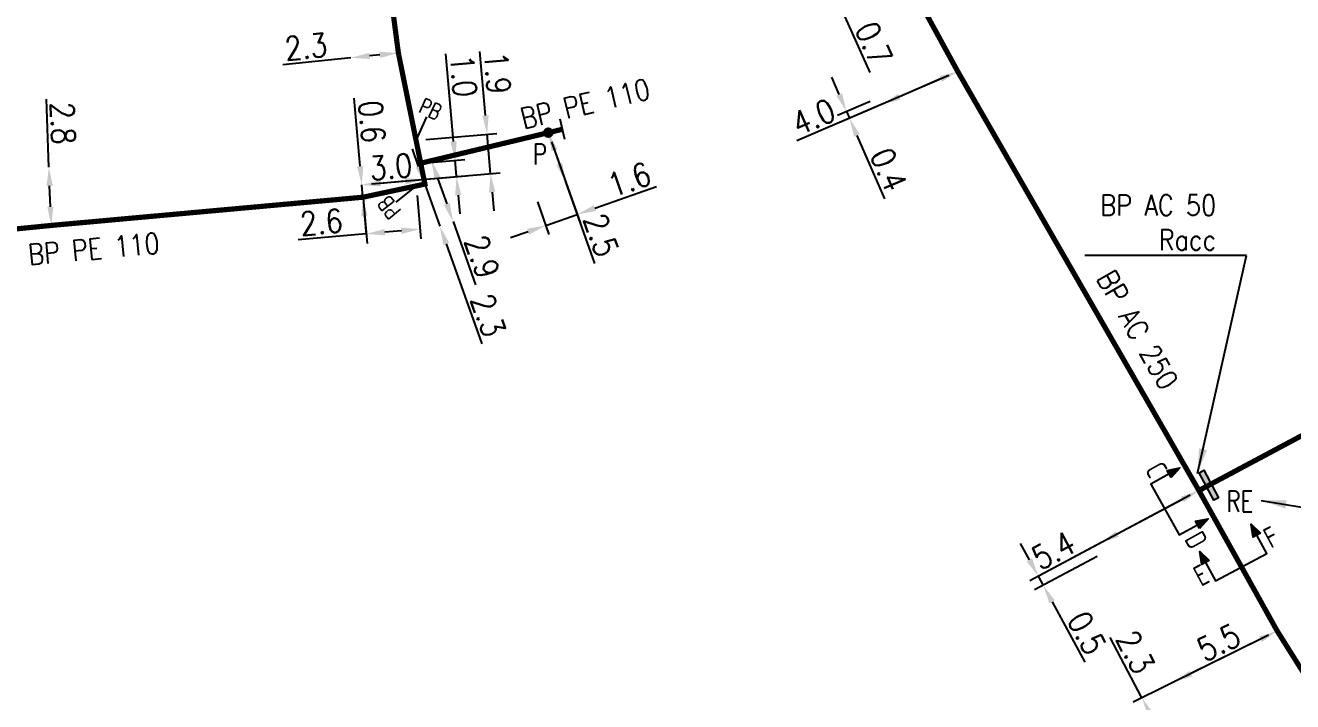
# Model space of a CAD drawing. Header units: millimetres. Extents: x 185000 to 186000, y 127990 to 129010.
# Drawn here: x 185240.6 to 185301.5, y 128160.5 to 128193 of the extents above; entities that cross this region are included whole.
import ezdxf
from ezdxf.enums import TextEntityAlignment as Align

# ---------------------------------------------------------------- set-up
doc = ezdxf.new("R2010")
doc.units = ezdxf.units.MM
doc.header["$PDMODE"] = 34
for name, pattern in [('L_25_AP', [2000, 1000, 1000]), ('L_25_PE', [2000, 1000, 1000]), ('L_RAC_AP', [3.5, 2, -1.5])]:
    doc.linetypes.add(name, pattern=pattern)
doc.layers.get('0').update_dxf_attribs({"linetype": 'CONTINUOUS'})
doc.layers.get('DEFPOINTS').update_dxf_attribs({"linetype": 'CONTINUOUS'})
for name, color, linetype in [('L_150', 1, 'CONTINUOUS'), ('L_170', 7, 'CONTINUOUS'), ('L_300', 7, 'CONTINUOUS'), ('L_340', 7, 'CONTINUOUS'), ('L_900', 7, 'CONTINUOUS')]:
    doc.layers.add(name, color=color, linetype=linetype)
doc.styles.add('G_ROMANS', font='ROMANS.SHX', dxfattribs={"width": 0.75})
doc.styles.add('indication', font='isocp.shx', dxfattribs={"width": 0.85})
doc.styles.get("Standard").update_dxf_attribs({"font": 'romans.shx', "width": 0.85})
doc.dimstyles.get("Standard").update_dxf_attribs({"dimtxt": 1.5, "dimasz": 1.2, "dimexe": 0.625, "dimexo": 0.625, "dimgap": 0.25, "dimtad": 1, "dimdec": 1, "dimzin": 0, "dimdsep": 46, "dimtxsty": 'Standard', "dimcen": -0.5, "dimadec": 0, "dimazin": 0, "dimtfac": 1, "dimtdec": 1, "dimtmove": 0, "dimatfit": 3, "dimfxl": 0, "dimtolj": 1, "dimtzin": 0, "dimarcsym": 0})

# ---------------------------------------------------------------- blocks, each defined once
blk = doc.blocks.new('*D1249')
at = {"layer": 'DEFPOINTS', "color": 0, "linetype": 'Continuous', "transparency": 16777216}
for p in [(185241.692, 128186.207), (185241.692, 128186.207), (185241.796, 128183.409)]:
    blk.add_point(p, dxfattribs=at)
at = {"layer": 'L_150', "color": 0, "linetype": 'Continuous', "lineweight": -2, "transparency": 16777216}
for p, q in [((185241.692, 128186.207), (185241.57, 128189.483)), ((185241.762, 128184.308), (185241.725, 128185.308))]:
    blk.add_line(p, q, dxfattribs=at)
at = {"layer": 'L_150', "color": 0, "linetype": 'Continuous', "transparency": 16777216}
for points in [[(185241.875, 128185.313), (185241.575, 128185.302), (185241.692, 128186.207)], [(185241.912, 128184.314), (185241.613, 128184.303), (185241.796, 128183.409)]]:
    blk.add_solid(points, dxfattribs=at)
at = {"layer": 'L_150', "color": 0, "linetype": 'Continuous', "transparency": 16777216, "insert": (185242.364, 128188.323), "char_height": 1.125, "attachment_point": 5, "rotation": 272.12547}
blk.add_mtext('\\A1;2.8', dxfattribs=at)
blk = doc.blocks.new('*D1281')
at = {"layer": 'DEFPOINTS', "color": 0, "linetype": 'Continuous', "transparency": 16777216}
for p in [(185256.2, 128191.471), (185256.2, 128191.471), (185258.488, 128191.705)]:
    blk.add_point(p, dxfattribs=at)
at = {"layer": 'L_150', "color": 0, "linetype": 'Continuous', "lineweight": -2, "transparency": 16777216}
for p, q in [((185256.2, 128191.471), (185252.938, 128191.139)), ((185257.593, 128191.613), (185257.095, 128191.563))]:
    blk.add_line(p, q, dxfattribs=at)
at = {"layer": 'L_150', "color": 0, "linetype": 'Continuous', "transparency": 16777216}
for points in [[(185257.08, 128191.712), (185257.11, 128191.413), (185256.2, 128191.471)], [(185257.577, 128191.763), (185257.608, 128191.464), (185258.488, 128191.705)]]:
    blk.add_solid(points, dxfattribs=at)
at = {"layer": 'L_150', "color": 0, "linetype": 'Continuous', "transparency": 16777216, "insert": (185254.045, 128192.005), "char_height": 1.125, "attachment_point": 5, "rotation": 5.82346}
blk.add_mtext('\\A1;2.3', dxfattribs=at)
blk = doc.blocks.new('*D1288')
at = {"layer": 'DEFPOINTS', "color": 0, "linetype": 'Continuous', "transparency": 16777216}
for p in [(185265.695, 128187.871), (185265.017, 128184.981), (185265.572, 128183.407)]:
    blk.add_point(p, dxfattribs=at)
at = {"layer": 'L_300', "color": 0, "linetype": 'Continuous', "lineweight": -2, "transparency": 16777216}
for p, q in [((185265.851, 128187.429), (185267.237, 128183.497)), ((185267.93, 128184.238), (185270.893, 128185.283)), ((185265.173, 128184.539), (185265.728, 128182.965)), ((185265.572, 128183.407), (185267.081, 128183.939)), ((185264.723, 128183.108), (185263.875, 128182.808))]:
    blk.add_line(p, q, dxfattribs=at)
at = {"layer": 'L_300', "color": 0, "linetype": 'Continuous', "transparency": 16777216}
for points in [[(185267.88, 128184.38), (185267.98, 128184.097), (185267.081, 128183.939)], [(185264.674, 128183.249), (185264.773, 128182.966), (185265.572, 128183.407)]]:
    blk.add_solid(points, dxfattribs=at)
at = {"layer": 'L_300', "color": 0, "linetype": 'Continuous', "transparency": 16777216, "insert": (185269.587, 128185.618), "char_height": 1.125, "attachment_point": 5, "rotation": 19.42126}
blk.add_mtext('\\A1;1.6', dxfattribs=at)
blk = doc.blocks.new('*D1289')
at = {"layer": 'DEFPOINTS', "color": 0, "linetype": 'Continuous', "transparency": 16777216}
for p in [(185265.695, 128187.871), (185266.526, 128185.513), (185266.526, 128185.513)]:
    blk.add_point(p, dxfattribs=at)
at = {"layer": 'L_300', "color": 0, "linetype": 'Continuous', "lineweight": -2, "transparency": 16777216}
for p, q in [((185265.994, 128187.022), (185266.227, 128186.362)), ((185266.526, 128185.513), (185267.915, 128181.573))]:
    blk.add_line(p, q, dxfattribs=at)
at = {"layer": 'L_300', "color": 0, "linetype": 'Continuous', "transparency": 16777216}
for points in [[(185266.135, 128187.072), (185265.853, 128186.973), (185265.695, 128187.871)], [(185266.368, 128186.412), (185266.085, 128186.312), (185266.526, 128185.513)]]:
    blk.add_solid(points, dxfattribs=at)
at = {"layer": 'L_300', "color": 0, "linetype": 'Continuous', "transparency": 16777216, "insert": (185268.227, 128182.944), "char_height": 1.125, "attachment_point": 5, "rotation": 289.42126}
blk.add_mtext('\\A1;2.5', dxfattribs=at)
blk = doc.blocks.new('*D1290')
at = {"layer": 'DEFPOINTS', "color": 0, "linetype": 'Continuous', "transparency": 16777216}
for p in [(185256.729, 128185.363), (185256.73, 128185.357), (185259.718, 128185.623)]:
    blk.add_point(p, dxfattribs=at)
at = {"layer": 'L_150', "color": 0, "linetype": 'Continuous', "lineweight": -2, "transparency": 16777216}
for p, q in [((185258.822, 128185.538), (185257.627, 128185.434)), ((185259.759, 128185.156), (185259.759, 128185.149)), ((185256.77, 128184.896), (185256.77, 128184.89))]:
    blk.add_line(p, q, dxfattribs=at)
at = {"layer": 'L_150', "color": 0, "linetype": 'Continuous', "transparency": 16777216}
for points in [[(185257.614, 128185.584), (185257.64, 128185.285), (185256.73, 128185.357)], [(185258.809, 128185.687), (185258.835, 128185.389), (185259.719, 128185.616)]]:
    blk.add_solid(points, dxfattribs=at)
at = {"layer": 'L_150', "color": 0, "linetype": 'Continuous', "transparency": 16777216, "insert": (185258.126, 128186.23), "char_height": 1.125, "attachment_point": 5, "rotation": 4.95476}
blk.add_mtext('\\A1;3.0', dxfattribs=at)
blk = doc.blocks.new('*D1291')
at = {"layer": 'DEFPOINTS', "color": 0, "linetype": 'Continuous', "transparency": 16777216}
for p in [(185259.561, 128186.399), (185261.287, 128185.759), (185256.729, 128185.363)]:
    blk.add_point(p, dxfattribs=at)
at = {"layer": 'L_150', "color": 0, "linetype": 'Continuous', "lineweight": -2, "transparency": 16777216}
for p, q in [((185261.141, 128187.44), (185260.776, 128191.656)), ((185260.028, 128186.44), (185261.686, 128186.584)), ((185261.287, 128185.759), (185261.219, 128186.543)), ((185257.196, 128185.404), (185261.754, 128185.799)), ((185261.365, 128184.862), (185261.442, 128183.965))]:
    blk.add_line(p, q, dxfattribs=at)
at = {"layer": 'L_150', "color": 0, "linetype": 'Continuous', "transparency": 16777216}
for points in [[(185261.291, 128187.453), (185260.992, 128187.427), (185261.219, 128186.543)], [(185261.514, 128184.875), (185261.215, 128184.849), (185261.287, 128185.759)]]:
    blk.add_solid(points, dxfattribs=at)
at = {"layer": 'L_150', "color": 0, "linetype": 'Continuous', "transparency": 16777216, "insert": (185261.62, 128190.604), "char_height": 1.125, "attachment_point": 5, "rotation": 274.95476}
blk.add_mtext('\\A1;1.0', dxfattribs=at)
blk = doc.blocks.new('*D1292')
at = {"layer": 'DEFPOINTS', "color": 0, "linetype": 'Continuous', "transparency": 16777216}
for p in [(185260.075, 128186.523), (185260.075, 128186.523), (185261.116, 128183.594)]:
    blk.add_point(p, dxfattribs=at)
at = {"layer": 'L_150', "color": 0, "linetype": 'Continuous', "lineweight": -2, "transparency": 16777216}
for p, q in [((185260.376, 128185.675), (185260.815, 128184.442)), ((185261.116, 128183.594), (185262.2, 128180.548))]:
    blk.add_line(p, q, dxfattribs=at)
at = {"layer": 'L_150', "color": 0, "linetype": 'Continuous', "transparency": 16777216}
for points in [[(185260.518, 128185.725), (185260.235, 128185.624), (185260.075, 128186.523)], [(185260.956, 128184.492), (185260.673, 128184.392), (185261.116, 128183.594)]]:
    blk.add_solid(points, dxfattribs=at)
at = {"layer": 'L_150', "color": 0, "linetype": 'Continuous', "transparency": 16777216, "insert": (185262.516, 128181.898), "char_height": 1.125, "attachment_point": 5, "rotation": 289.57952}
blk.add_mtext('\\A1;2.9', dxfattribs=at)
blk = doc.blocks.new('*D1293')
at = {"layer": 'DEFPOINTS', "color": 0, "linetype": 'Continuous', "transparency": 16777216}
for p in [(185256.729, 128185.363), (185256.729, 128185.363), (185256.781, 128184.766)]:
    blk.add_point(p, dxfattribs=at)
at = {"layer": 'L_150', "color": 0, "linetype": 'Continuous', "lineweight": -2, "transparency": 16777216}
for p, q in [((185256.652, 128186.26), (185256.368, 128189.526)), ((185256.781, 128184.766), (185256.729, 128185.363)), ((185256.859, 128183.869), (185256.937, 128182.972))]:
    blk.add_line(p, q, dxfattribs=at)
at = {"layer": 'L_150', "color": 0, "linetype": 'Continuous', "transparency": 16777216}
for points in [[(185256.801, 128186.273), (185256.502, 128186.247), (185256.729, 128185.363)], [(185257.008, 128183.882), (185256.709, 128183.856), (185256.781, 128184.766)]]:
    blk.add_solid(points, dxfattribs=at)
at = {"layer": 'L_150', "color": 0, "linetype": 'Continuous', "transparency": 16777216, "insert": (185257.218, 128188.406), "char_height": 1.125, "attachment_point": 5, "rotation": 274.95476}
blk.add_mtext('\\A1;0.6', dxfattribs=at)
blk = doc.blocks.new('*D1294')
at = {"layer": 'DEFPOINTS', "color": 0, "linetype": 'Continuous', "transparency": 16777216}
for p in [(185256.731, 128185.356), (185259.345, 128185.31), (185256.939, 128183.002)]:
    blk.add_point(p, dxfattribs=at)
at = {"layer": 'L_340', "color": 0, "linetype": 'Continuous', "lineweight": -2, "transparency": 16777216}
for p, q in [((185256.772, 128184.89), (185256.98, 128182.535)), ((185259.386, 128184.843), (185259.57, 128182.764)), ((185256.939, 128183.002), (185253.668, 128182.714)), ((185258.632, 128183.152), (185257.835, 128183.081))]:
    blk.add_line(p, q, dxfattribs=at)
at = {"layer": 'L_340', "color": 0, "linetype": 'Continuous', "transparency": 16777216}
for points in [[(185258.619, 128183.301), (185258.645, 128183.002), (185259.529, 128183.231)], [(185257.822, 128183.231), (185257.848, 128182.932), (185256.939, 128183.002)]]:
    blk.add_solid(points, dxfattribs=at)
at = {"layer": 'L_340', "color": 0, "linetype": 'Continuous', "transparency": 16777216, "insert": (185254.787, 128183.566), "char_height": 1.125, "attachment_point": 5, "rotation": 5.03549}
blk.add_mtext('\\A1;2.6', dxfattribs=at)
blk = doc.blocks.new('*D1295')
at = {"layer": 'DEFPOINTS', "color": 0, "linetype": 'Continuous', "transparency": 16777216}
for p in [(185259.763, 128185.399), (185259.763, 128185.399), (185260.485, 128183.37)]:
    blk.add_point(p, dxfattribs=at)
at = {"layer": 'L_150', "color": 0, "linetype": 'Continuous', "lineweight": -2, "transparency": 16777216}
for p, q in [((185259.462, 128186.247), (185259.16, 128187.095)), ((185259.763, 128185.399), (185260.485, 128183.37)), ((185260.787, 128182.522), (185262.497, 128177.714))]:
    blk.add_line(p, q, dxfattribs=at)
at = {"layer": 'L_150', "color": 0, "linetype": 'Continuous', "transparency": 16777216}
for points in [[(185259.603, 128186.297), (185259.32, 128186.197), (185259.763, 128185.399)], [(185260.928, 128182.572), (185260.645, 128182.471), (185260.485, 128183.37)]]:
    blk.add_solid(points, dxfattribs=at)
at = {"layer": 'L_150', "color": 0, "linetype": 'Continuous', "transparency": 16777216, "insert": (185262.805, 128179.086), "char_height": 1.125, "attachment_point": 5, "rotation": 289.57952}
blk.add_mtext('\\A1;2.3', dxfattribs=at)
blk = doc.blocks.new('L_340_13')
at = {"color": 0, "linetype": 'Continuous', "flags": 128}
blk.add_lwpolyline([(0, 0), (0, 1.25)], dxfattribs=at)
at = {"color": 0, "linetype": 'Continuous', "style": 'G_ROMANS', "width": 0.75}
blk.add_text('PB', height=0.75, dxfattribs=at).set_placement((0, 1.663), align=Align.MIDDLE)
at = {"color": 0, "linetype": 'Continuous', "width": 0.75, "flags": 3}
for tag, p in [('DEF_LEG', (0, -10)), ('DEF_COUP', (0, -12.5)), ('DEF_TYPE', (0, -15))]:
    blk.add_attdef(tag, text='', height=1.2, dxfattribs=at).set_placement(p, align=Align.MIDDLE)
blk = doc.blocks.new('L_300_12')
at = {"color": 0, "linetype": 'Continuous', "const_width": 0.248, "flags": 128}
blk.add_lwpolyline([(-0.126, 0, 1), (0.126, 0, 1)], format="xyb", close=True, dxfattribs=at)
at = {"linetype": 'Continuous', "style": 'G_ROMANS', "width": 0.75}
blk.add_attdef('P', text='', height=1, dxfattribs=at).set_placement((0, 1.331), align=Align.MIDDLE_CENTER)
at = {"color": 0, "linetype": 'Continuous', "width": 0.75, "flags": 3}
for tag, p in [('DEF_LEG', (0, -5)), ('DEF_COUP', (0, -7.5)), ('DEF_TYPE', (0, -10))]:
    blk.add_attdef(tag, text='', height=1.2, dxfattribs=at).set_placement(p, align=Align.MIDDLE)
blk = doc.blocks.new('L_340_07')
at = {"color": 0, "linetype": 'Continuous', "const_width": 0.25, "flags": 128}
blk.add_lwpolyline([(0, 0), (0.35, 0)], dxfattribs=at)
at = {"color": 0, "linetype": 'Continuous', "flags": 128}
blk.add_lwpolyline([(0.35, -0.5), (0.35, 0.5)], dxfattribs=at)
at = {"color": 0, "linetype": 'Continuous', "width": 0.75, "flags": 3}
for tag, p in [('DEF_LEG', (0.723, -3.465)), ('DEF_COUP', (0.723, -5.965)), ('DEF_TYPE', (0.723, -8.465))]:
    blk.add_attdef(tag, text='', height=1.2, dxfattribs=at).set_placement(p, align=Align.MIDDLE)
blk = doc.blocks.new('*D1361')
at = {"layer": 'DEFPOINTS', "color": 0, "linetype": 'Continuous', "transparency": 16777216}
for p in [(185259.339, 128187.497), (185262.919, 128185.9), (185256.729, 128185.363)]:
    blk.add_point(p, dxfattribs=at)
at = {"layer": 'L_340', "color": 0, "linetype": 'Continuous', "lineweight": -2, "transparency": 16777216}
for p, q in [((185262.677, 128188.69), (185262.41, 128191.774)), ((185259.806, 128187.537), (185263.222, 128187.833)), ((185262.919, 128185.9), (185262.755, 128187.793)), ((185257.196, 128185.404), (185263.386, 128185.941)), ((185262.997, 128185.003), (185263.074, 128184.107))]:
    blk.add_line(p, q, dxfattribs=at)
at = {"layer": 'L_340', "color": 0, "linetype": 'Continuous', "transparency": 16777216}
for points in [[(185262.827, 128188.703), (185262.528, 128188.677), (185262.755, 128187.793)], [(185263.146, 128185.016), (185262.847, 128184.99), (185262.919, 128185.9)]]:
    blk.add_solid(points, dxfattribs=at)
at = {"layer": 'L_340', "color": 0, "linetype": 'Continuous', "transparency": 16777216, "insert": (185263.252, 128190.745), "char_height": 1.125, "attachment_point": 5, "rotation": 274.95476}
blk.add_mtext('\\A1;1.9', dxfattribs=at)
blk = doc.blocks.new('*D1387')
at = {"layer": 'DEFPOINTS', "color": 0, "linetype": 'Continuous', "transparency": 16777216}
for p in [(185282.548, 128195.987), (185279.163, 128195.177), (185279.163, 128195.177)]:
    blk.add_point(p, dxfattribs=at)
at = {"layer": 'L_150', "color": 0, "linetype": 'Continuous', "lineweight": -2, "transparency": 16777216}
for p, q in [((185278.793, 128195.997), (185278.424, 128196.818)), ((185282.121, 128195.795), (185279.002, 128194.392)), ((185279.163, 128195.177), (185279.429, 128194.584)), ((185279.798, 128193.763), (185281.143, 128190.773))]:
    blk.add_line(p, q, dxfattribs=at)
at = {"layer": 'L_150', "color": 0, "linetype": 'Continuous', "transparency": 16777216}
for points in [[(185278.93, 128196.059), (185278.657, 128195.936), (185279.163, 128195.177)], [(185279.935, 128193.825), (185279.662, 128193.702), (185279.429, 128194.584)]]:
    blk.add_solid(points, dxfattribs=at)
at = {"layer": 'L_150', "color": 0, "linetype": 'Continuous', "transparency": 16777216, "insert": (185281.34, 128192.165), "char_height": 1.125, "attachment_point": 5, "rotation": 294.21863}
blk.add_mtext('\\A1;0.7', dxfattribs=at)
blk = doc.blocks.new('*D1389')
at = {"layer": 'DEFPOINTS', "color": 0, "linetype": 'Continuous', "transparency": 16777216}
for p in [(185285.377, 128190.812), (185281.603, 128189.563), (185280.033, 128188.884)]:
    blk.add_point(p, dxfattribs=at)
at = {"layer": 'L_150', "color": 0, "linetype": 'Continuous', "lineweight": -2, "transparency": 16777216}
for p, q in [((185284.947, 128190.626), (185279.741, 128188.377)), ((185279.676, 128189.71), (185279.319, 128190.537)), ((185281.173, 128189.377), (185279.602, 128188.698)), ((185280.033, 128188.884), (185280.171, 128188.563)), ((185280.528, 128187.737), (185281.847, 128184.685))]:
    blk.add_line(p, q, dxfattribs=at)
at = {"layer": 'L_150', "color": 0, "linetype": 'Continuous', "transparency": 16777216}
for points in [[(185279.813, 128189.77), (185279.538, 128189.651), (185280.033, 128188.884)], [(185280.666, 128187.796), (185280.391, 128187.677), (185280.171, 128188.563)]]:
    blk.add_solid(points, dxfattribs=at)
at = {"layer": 'L_150', "color": 0, "linetype": 'Continuous', "transparency": 16777216, "insert": (185282.055, 128186.095), "char_height": 1.125, "attachment_point": 5, "rotation": 293.36962}
blk.add_mtext('\\A1;0.4', dxfattribs=at)
blk = doc.blocks.new('*D1390')
at = {"layer": 'DEFPOINTS', "color": 0, "linetype": 'Continuous', "transparency": 16777216}
for p in [(185285.377, 128190.812), (185281.742, 128189.242), (185281.742, 128189.242)]:
    blk.add_point(p, dxfattribs=at)
at = {"layer": 'L_150', "color": 0, "linetype": 'Continuous', "lineweight": -2, "transparency": 16777216}
for p, q in [((185284.551, 128190.455), (185282.568, 128189.599)), ((185281.742, 128189.242), (185277.649, 128187.473))]:
    blk.add_line(p, q, dxfattribs=at)
at = {"layer": 'L_150', "color": 0, "linetype": 'Continuous', "transparency": 16777216}
for points in [[(185284.492, 128190.593), (185284.611, 128190.318), (185285.377, 128190.812)], [(185282.509, 128189.736), (185282.628, 128189.461), (185281.742, 128189.242)]]:
    blk.add_solid(points, dxfattribs=at)
at = {"layer": 'L_150', "color": 0, "linetype": 'Continuous', "transparency": 16777216, "insert": (185278.443, 128188.633), "char_height": 1.125, "attachment_point": 5, "rotation": 23.36962}
blk.add_mtext('\\A1;4.0', dxfattribs=at)
blk = doc.blocks.new('*D2306')
at = {"layer": 'DEFPOINTS', "color": 0, "linetype": 'Continuous', "transparency": 16777216}
for p in [(185300.731, 128163.903), (185296.822, 128159.462), (185295.274, 128158.696)]:
    blk.add_point(p, dxfattribs=at)
at = {"layer": 'L_150', "color": 0, "linetype": 'Continuous', "lineweight": -2, "transparency": 16777216}
for p, q in [((185294.226, 128160.687), (185292.699, 128163.589)), ((185300.311, 128163.696), (185293.806, 128160.48)), ((185294.855, 128159.493), (185294.645, 128159.891)), ((185296.401, 128159.254), (185294.854, 128158.488))]:
    blk.add_line(p, q, dxfattribs=at)
at = {"layer": 'L_150', "color": 0, "linetype": 'Continuous', "transparency": 16777216}
for points in [[(185294.778, 128159.961), (185294.512, 128159.821), (185294.226, 128160.687)], [(185294.987, 128159.563), (185294.722, 128159.423), (185295.274, 128158.696)]]:
    blk.add_solid(points, dxfattribs=at)
at = {"layer": 'L_150', "color": 0, "linetype": 'Continuous', "transparency": 16777216, "insert": (185293.917, 128162.886), "char_height": 1.125, "attachment_point": 5, "rotation": 297.75899}
blk.add_mtext('\\A1;2.3', dxfattribs=at)
blk = doc.blocks.new('*D2307')
at = {"layer": 'DEFPOINTS', "color": 0, "linetype": 'Continuous', "transparency": 16777216}
for p in [(185300.731, 128163.903), (185295.774, 128161.453), (185295.774, 128161.453)]:
    blk.add_point(p, dxfattribs=at)
at = {"layer": 'L_150', "color": 0, "linetype": 'Continuous', "lineweight": -2, "transparency": 16777216}
blk.add_line((185299.924, 128163.505), (185296.581, 128161.852), dxfattribs=at)
at = {"layer": 'L_150', "color": 0, "linetype": 'Continuous', "transparency": 16777216}
for points in [[(185299.858, 128163.639), (185299.991, 128163.37), (185300.731, 128163.903)], [(185296.514, 128161.986), (185296.647, 128161.717), (185295.774, 128161.453)]]:
    blk.add_solid(points, dxfattribs=at)
at = {"layer": 'L_150', "color": 0, "linetype": 'Continuous', "transparency": 16777216, "insert": (185297.92, 128163.35), "char_height": 1.125, "attachment_point": 5, "rotation": 26.30741}
blk.add_mtext('\\A1;5.5', dxfattribs=at)
blk = doc.blocks.new('*D2314')
at = {"layer": 'DEFPOINTS', "color": 0, "linetype": 'Continuous', "transparency": 16777216}
for p in [(185296.968, 128170.658), (185292.487, 128167.698), (185289.486, 128166.095)]:
    blk.add_point(p, dxfattribs=at)
at = {"layer": 'L_170', "color": 0, "linetype": 'Continuous', "lineweight": -2, "transparency": 16777216}
for p, q in [((185296.554, 128170.437), (185288.834, 128166.314)), ((185288.819, 128167.326), (185288.39, 128168.117)), ((185292.073, 128167.477), (185289.072, 128165.874)), ((185289.247, 128166.534), (185289.486, 128166.095)), ((185289.914, 128165.304), (185291.486, 128162.403))]:
    blk.add_line(p, q, dxfattribs=at)
at = {"layer": 'L_170', "color": 0, "linetype": 'Continuous', "transparency": 16777216}
for points in [[(185288.95, 128167.397), (185288.687, 128167.254), (185289.247, 128166.534)], [(185290.046, 128165.375), (185289.782, 128165.232), (185289.486, 128166.095)]]:
    blk.add_solid(points, dxfattribs=at)
at = {"layer": 'L_170', "color": 0, "linetype": 'Continuous', "transparency": 16777216, "insert": (185291.579, 128163.806), "char_height": 1.125, "attachment_point": 5, "rotation": 298.45282}
blk.add_mtext('\\A1;0.5', dxfattribs=at)
blk = doc.blocks.new('*D2315')
at = {"layer": 'DEFPOINTS', "color": 0, "linetype": 'Continuous', "transparency": 16777216}
for p in [(185296.968, 128170.658), (185292.249, 128168.137), (185292.249, 128168.137)]:
    blk.add_point(p, dxfattribs=at)
at = {"layer": 'L_170', "color": 0, "linetype": 'Continuous', "lineweight": -2, "transparency": 16777216}
for p, q in [((185296.174, 128170.234), (185293.043, 128168.561)), ((185292.249, 128168.137), (185289.265, 128166.544))]:
    blk.add_line(p, q, dxfattribs=at)
at = {"layer": 'L_170', "color": 0, "linetype": 'Continuous', "transparency": 16777216}
for points in [[(185296.103, 128170.366), (185296.245, 128170.101), (185296.968, 128170.658)], [(185292.972, 128168.694), (185293.113, 128168.429), (185292.249, 128168.137)]]:
    blk.add_solid(points, dxfattribs=at)
at = {"layer": 'L_170', "color": 0, "linetype": 'Continuous', "transparency": 16777216, "insert": (185289.981, 128167.777), "char_height": 1.125, "attachment_point": 5, "rotation": 28.10591}
blk.add_mtext('\\A1;5.4', dxfattribs=at)
blk = doc.blocks.new('L_340_20')
at = {"linetype": 'Continuous'}
blk.add_hatch(color=0, dxfattribs=at).paths.add_polyline_path([(0.125, 0.75), (-0.125, 0.75), (-0.125, -0.75), (0.125, -0.75)])
at = {"color": 0, "linetype": 'Continuous'}
blk.add_lwpolyline([(-0.125, 0.75), (0.125, 0.75), (0.125, -0.75), (-0.125, -0.75)], close=True, dxfattribs=at)
at = {"color": 0, "linetype": 'Continuous', "width": 0.75}
for tag, height, flags, p in [('RE', 1, 8, (0, 2.189)), ('DEF_LEG', 1.2, 3, (0, -5)), ('DEF_COUP', 1.2, 3, (0, -7.5)), ('DEF_TYPE', 1.2, 3, (0, -10))]:
    blk.add_attdef(tag, text='', height=height, dxfattribs=dict(at, flags=flags)).set_placement(p, align=Align.MIDDLE)

msp = doc.modelspace()

# ---------------------------------------------------------------- hatches: boundary and pattern name
at = {"layer": 'L_900'}
h = msp.add_hatch(color=256, dxfattribs=at)
h.dxf.hatch_style = 1
h.paths.add_polyline_path([(185295.63, 128171.279), (185296.057, 128171.746), (185295.436, 128171.629)])
h = msp.add_hatch(color=256, dxfattribs=at)
h.dxf.hatch_style = 1
h.paths.add_polyline_path([(185296.994, 128168.833), (185297.42, 128169.299), (185296.799, 128169.182)])
h = msp.add_hatch(color=256, dxfattribs=at)
h.dxf.hatch_style = 1
h.paths.add_polyline_path([(185299.934, 128168.606), (185299.475, 128169.041), (185299.582, 128168.418)])
h = msp.add_hatch(color=256, dxfattribs=at)
h.dxf.hatch_style = 1
h.paths.add_polyline_path([(185297.464, 128167.287), (185297.005, 128167.722), (185297.111, 128167.099)])

# ---------------------------------------------------------------- linework, layer by layer
at = {"layer": 'L_150', "linetype": 'L_25_AP', "const_width": 0.25, "flags": 128}
msp.add_lwpolyline([(185229.125, 128311.811), (185229.384, 128310.424), (185229.384, 128310.424), (185229.424, 128310.228), (185229.668, 128309.05), (185230.224, 128306.36), (185231.554, 128304.239), (185234.355, 128295.449), (185234.355, 128295.449), (185240.111, 128284.477), (185245.72, 128273.783), (185245.72, 128273.783), (185245.72, 128273.783), (185251.095, 128263.023), (185251.095, 128263.023), (185251.095, 128263.023), (185256.743, 128252.787), (185257.599, 128250.442), (185259.595, 128247.22), (185262.55, 128242.342), (185268.14, 128231.61), (185268.14, 128231.61), (185270.543, 128226.674), (185272.462, 128222.73), (185273.745, 128220.362), (185273.912, 128220.054), (185274.295, 128219.347), (185274.295, 128219.347), (185274.749, 128217.844), (185274.922, 128217.27), (185279.33, 128202.671), (185282.548, 128195.987), (185285.377, 128190.812), (185296.968, 128170.658), (185300.731, 128163.903), (185309.29, 128150.268), (185312.93, 128143.86), (185313.144, 128143.484), (185322.333, 128126.366), (185322.333, 128126.366), (185329.421, 128112.982), (185329.74, 128112.74), (185333.12, 128110.959), (185346.016, 128104.167), (185346.407, 128104.085), (185350.301, 128103.864), (185357.652, 128103.512), (185365.461, 128103.242), (185372.993, 128103.221), (185381.144, 128102.923), (185388.552, 128103.772), (185396.17, 128104.488), (185410.048, 128106.951), (185418.094, 128108.817), (185421.989, 128110.154), (185424.772, 128111.109), (185435.205, 128114.817), (185448.226, 128119.962), (185448.226, 128119.962), (185460.612, 128124.906), (185461.429, 128125.018), (185465.034, 128125.516), (185463.413, 128132.017), (185463.11, 128133.23), (185463.051, 128134.503), (185463.051, 128134.503), (185461.388, 128141.073), (185461.19, 128141.044), (185447.338, 128138.822), (185438.135, 128137.268), (185435.747, 128138.121), (185433.305, 128148.034), (185433.305, 128148.034), (185432.354, 128148.873), (185432.103, 128150.477), (185426.382, 128180.786), (185424.444, 128189.361), (185424.271, 128189.542), (185416.602, 128192.986)], dxfattribs=at)
at = {"layer": 'L_150', "linetype": 'L_25_PE', "const_width": 0.25, "flags": 128}
msp.add_lwpolyline([(185218.365, 128146.294), (185217.387, 128150.235), (185216.786, 128154.194), (185216.135, 128158.654), (185214.611, 128165.292), (185213.614, 128171.069), (185213.08, 128174.743), (185215.59, 128177.814), (185215.549, 128180.982), (185219.268, 128181.524), (185224.693, 128182.07), (185232.581, 128182.49), (185241.796, 128183.409), (185256.781, 128184.766), (185256.781, 128184.766), (185259.345, 128185.31), (185259.763, 128185.399), (185259.718, 128185.623), (185259.519, 128186.609), (185259.339, 128187.497), (185258.488, 128191.705), (185257.062, 128202.566), (185256.139, 128208.105), (185255.979, 128209.07, 0.259539), (185255.827, 128209.261), (185255.209, 128209.515)], format="xyb", dxfattribs=at)
msp.add_lwpolyline([(185259.561, 128186.399), (185260.075, 128186.523), (185265.695, 128187.871), (185266.035, 128187.953)], dxfattribs=at)
at = {"layer": 'L_170', "linetype": 'L_RAC_AP', "const_width": 0.25, "flags": 128}
msp.add_lwpolyline([(185296.968, 128170.658), (185297.442, 128170.911), (185307.321, 128176.187)], dxfattribs=at)
at = {"layer": 'L_900', "flags": 128}
for points in [[(185295.63, 128171.279), (185295.436, 128171.629), (185296.057, 128171.746)], [(185296.994, 128168.833), (185296.799, 128169.182), (185297.42, 128169.299)], [(185299.934, 128168.606), (185299.582, 128168.418), (185299.475, 128169.041)], [(185297.464, 128167.287), (185297.111, 128167.099), (185297.005, 128167.722)]]:
    msp.add_lwpolyline(points, close=True, dxfattribs=at)
for points in [[(185295.533, 128171.454), (185294.66, 128170.967), (185296.023, 128168.521), (185296.896, 128169.007)], [(185297.288, 128167.193), (185297.759, 128166.311), (185300.229, 128167.63), (185299.758, 128168.512)]]:
    msp.add_lwpolyline(points, dxfattribs=at)

# ---------------------------------------------------------------- block references
at = {"layer": 'L_300'}
ref = msp.add_blockref('L_300_12', (185265.695, 128187.871), dxfattribs=at)
ref.add_attrib('P', 'P', dxfattribs={"layer": '0', "linetype": 'Continuous', "height": 1, "style": 'G_ROMANS', "width": 0.75}).set_placement((185265.284, 128186.837), align=Align.MIDDLE_CENTER)
at = {"layer": 'L_340'}
for name, p, rotation in [('L_340_13', (185259.339, 128187.497), 335.5516254562166), ('L_340_07', (185266.035, 128187.953), 13.49330218420242), ('L_340_13', (185259.345, 128185.31), 128.6638351912072)]:
    msp.add_blockref(name, p, dxfattribs=dict(at, rotation=rotation))
ref = msp.add_blockref('L_340_20', (185297.442, 128170.911), dxfattribs=dict(at, rotation=28.10590676469144))
ref.add_attrib('RE', 'RE', dxfattribs={"layer": '0', "color": 0, "linetype": 'Continuous', "height": 1, "width": 0.75}).set_placement((185298.941, 128170.139), align=Align.MIDDLE)

# ---------------------------------------------------------------- texts
at = {"layer": 'L_150', "linetype": 'Continuous', "width": 0.85}
for s, rotation, p in [('BP PE 110', 13.4933, (185267.467, 128189.264)), ('BP PE 110', 5.17348, (185243.847, 128182.285)), ('BP AC 250', 299.90259, (185294.02, 128178.385))]:
    msp.add_text(s, height=1, rotation=rotation, dxfattribs=at).set_placement(p, align=Align.MIDDLE)
at = {"layer": 'L_170', "linetype": 'Continuous', "insert": (185297.801, 128183.547), "char_height": 1, "attachment_point": 6}
msp.add_mtext('BP AC 50\\PRacc', dxfattribs=at)
at = {"layer": 'L_900', "char_height": 1, "attachment_point": 1, "style": 'indication'}
for s, insert, width, rotation in [('C', (185295.224, 128172.139), 1.62647, 299.12541), ('D', (185297.114, 128168.808), 1.30558, 299.12541), ('F', (185299.962, 128168.727), 1.30558, 28.10591), ('E', (185296.598, 128166.896), 1.62647, 28.10591)]:
    msp.add_mtext(s, dxfattribs=dict(at, insert=insert, width=width, rotation=rotation))

# ---------------------------------------------------------------- dimensions: what is measured, and where the dimension line sits
at = {"layer": 'L_150', "linetype": 'Continuous'}
for base, p1, p2, angle, override, picture, middle in [((185279.1626, 128195.1767), (185282.5483, 128195.9868), (185279.1626, 128195.1767), 294.21863, {"dimscale": 0.75, "dimatfit": 0}, '*D1387', (185280.6555, 128191.8577)), ((185256.2, 128191.471), (185258.488, 128191.705), (185256.2, 128191.471), 5.82346, {"dimscale": 0.75}, '*D1281', (185254.121, 128191.259)), ((185281.742, 128189.242), (185285.377, 128190.812), (185281.742, 128189.242), 23.36962, {"dimscale": 0.75}, '*D1390', (185278.741, 128187.945)), ((185241.692, 128186.207), (185241.796, 128183.409), (185241.692, 128186.207), 272.12547, {"dimscale": 0.75}, '*D1249', (185241.615, 128188.295)), ((185256.729, 128185.363), (185256.781, 128184.766), (185256.729, 128185.363), 274.95476, {"dimscale": 0.75, "dimlfac": 1, "dimlunit": 2, "dimatfit": 0}, '*D1293', (185256.471, 128188.342)), ((185256.73, 128185.357), (185259.718, 128185.623), (185256.729, 128185.363), 4.95476, {"dimscale": 0.75, "dimatfit": 0}, '*D1290', (185258.191, 128185.483)), ((185295.774, 128161.453), (185300.731, 128163.903), (185295.774, 128161.453), 26.30741, {"dimscale": 0.75}, '*D2307', (185298.252, 128162.678))]:
    dim = msp.add_linear_dim(base=base, p1=p1, p2=p2, angle=angle, dimstyle='Standard', override=override, dxfattribs=at)
    dim.commit()
    dim.dimension.update_dxf_attribs({"geometry": picture, "text_midpoint": middle, "dimtype": 160})
for base, p1, p2, angle, text, override, picture, middle in [((185261.287, 128185.759), (185259.561, 128186.399), (185256.729, 128185.363), 94.95476, '1.0', {"dimscale": 0.75, "dimatfit": 0}, '*D1291', (185260.873, 128190.539)), ((185280.033, 128188.884), (185285.377, 128190.812), (185281.603, 128189.563), 293.36962, '0.4', {"dimscale": 0.75, "dimatfit": 0}, '*D1389', (185281.366, 128185.798)), ((185259.763, 128185.399), (185260.485, 128183.37), (185259.763, 128185.399), 289.57952, '2.3', {"dimscale": 0.75}, '*D1295', (185262.098, 128178.834)), ((185260.075, 128186.523), (185261.116, 128183.594), (185260.075, 128186.523), 289.57952, '2.9', {"dimscale": 0.75}, '*D1292', (185261.809, 128181.647)), ((185295.274, 128158.696), (185300.731, 128163.903), (185296.822, 128159.462), 117.75899, '2.3', {"dimscale": 0.75}, '*D2306', (185293.253, 128162.536))]:
    dim = msp.add_linear_dim(base=base, p1=p1, p2=p2, angle=angle, text=text, dimstyle='Standard', override=override, dxfattribs=at)
    dim.commit()
    dim.dimension.update_dxf_attribs({"geometry": picture, "text_midpoint": middle, "dimtype": 160})
at = {"layer": 'L_170', "linetype": 'Continuous'}
for base, p1, p2, angle, override, picture, middle in [((185289.486, 128166.095), (185296.968, 128170.658), (185292.487, 128167.698), 118.45282, {"dimscale": 0.75, "dimatfit": 0}, '*D2314', (185290.92, 128163.448)), ((185292.2487, 128168.1374), (185296.9678, 128170.6578), (185292.2487, 128168.1374), 28.10591, {"dimscale": 0.75}, '*D2315', (185290.3345, 128167.115))]:
    dim = msp.add_linear_dim(base=base, p1=p1, p2=p2, angle=angle, dimstyle='Standard', override=override, dxfattribs=at)
    dim.commit()
    dim.dimension.update_dxf_attribs({"geometry": picture, "text_midpoint": middle, "dimtype": 160})
at = {"layer": 'L_300', "linetype": 'Continuous'}
for base, p2, angle, override, picture, middle in [((185265.572, 128183.407), (185265.017, 128184.981), 19.42126, {"dimscale": 0.75, "dimatfit": 0}, '*D1288', (185269.836, 128184.91)), ((185266.526, 128185.513), (185266.526, 128185.513), 109.42126, {"dimscale": 0.75}, '*D1289', (185267.52, 128182.694))]:
    dim = msp.add_linear_dim(base=base, p1=(185265.695, 128187.871), p2=p2, angle=angle, dimstyle='Standard', override=override, dxfattribs=at)
    dim.commit()
    dim.dimension.update_dxf_attribs({"geometry": picture, "text_midpoint": middle, "dimtype": 160})
at = {"layer": 'L_340', "linetype": 'Continuous'}
for base, p1, p2, angle, override, picture, middle in [((185262.919, 128185.9), (185259.339, 128187.497), (185256.729, 128185.363), 94.95476, {"dimscale": 0.75, "dimatfit": 0}, '*D1361', (185262.504, 128190.68)), ((185256.939, 128183.002), (185259.345, 128185.31), (185256.731, 128185.356), 5.03549, {"dimscale": 0.75}, '*D1294', (185254.853, 128182.819))]:
    dim = msp.add_linear_dim(base=base, p1=p1, p2=p2, angle=angle, dimstyle='Standard', override=override, dxfattribs=at)
    dim.commit()
    dim.dimension.update_dxf_attribs({"geometry": picture, "text_midpoint": middle, "dimtype": 160})

# ---------------------------------------------------------------- leaders
at = {"layer": 'L_170', "linetype": 'Continuous', "annotation_type": 0, "has_hookline": 1, "hookline_direction": 1, "text_width": 6.314}
msp.add_leader([(185296.902, 128171.48), (185299.251, 128181.963), (185298.051, 128181.963)], dimstyle='Standard', dxfattribs=at)
at = {"layer": 'L_340', "linetype": 'Continuous', "annotation_type": 0, "has_hookline": 1, "hookline_direction": 0, "text_width": 14.167}
msp.add_leader([(185299.967, 128170.182), (185319.187, 128166.987)], dimstyle='Standard', dxfattribs=at)

doc.saveas('drawing.dxf')
